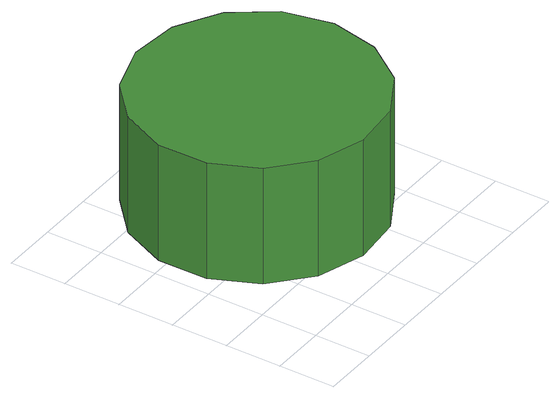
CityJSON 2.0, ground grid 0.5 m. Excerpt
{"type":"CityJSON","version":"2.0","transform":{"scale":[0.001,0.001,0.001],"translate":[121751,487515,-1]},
"CityObjects":{
"tree1":{"type":"SolitaryVegetationObject","attributes":{"function":"something"},"geometry":[{"type":"MultiSurface","lod":"1","boundaries":[[[0,1,2,3,4,5,6,7,8,9,10,11,12,13,14]],[[15,16,17,18,19,20,21,22,23,24,25,26,27,28,29]],[[0,29,28,1]],[[1,28,27,2]],[[2,27,26,3]],[[3,26,25,4]],[[4,25,24,5]],[[5,24,23,6]],[[6,23,22,7]],[[7,22,21,8]],[[8,21,20,9]],[[9,20,19,10]],[[10,19,18,11]],[[11,18,17,12]],[[12,17,16,13]],[[13,16,15,14]],[[14,15,29,0]]]}]}
},
"vertices":[
[2284,1355,1777],[2191,1790,1777],[1930,2150,1777],[1545,2372,1777],[1103,2418,1777],[680,2281,1777],[349,1984,1777],[169,1577,1777],[169,1133,1777],[349,727,1777],[680,429,1777],[1103,292,1777],[1545,338,1777],[1930,560,1777],[2191,920,1777],[2191,920,685],[1930,560,685],[1545,338,685],[1103,292,685],[680,429,685],[349,727,685],[169,1133,685],[169,1577,685],[349,1984,685],[680,2281,685],[1103,2418,685],[1545,2372,685],[1930,2150,685],[2191,1790,685],[2284,1355,685]
]}
